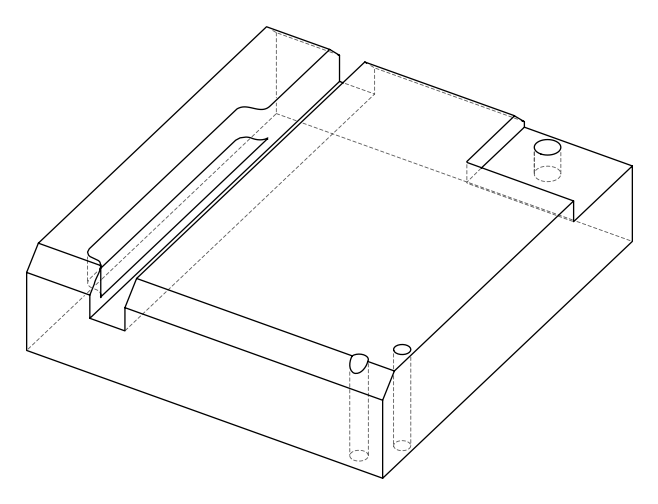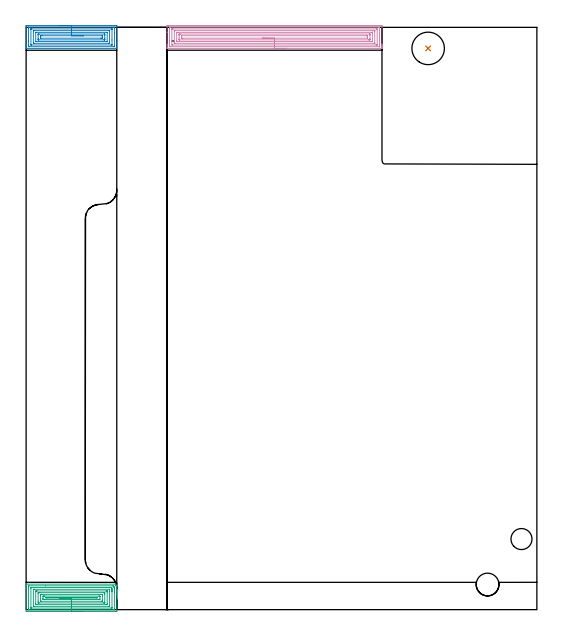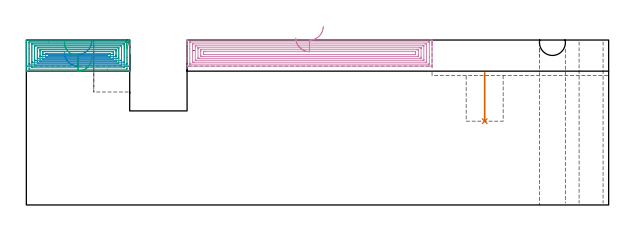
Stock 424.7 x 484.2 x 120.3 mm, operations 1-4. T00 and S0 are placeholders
(PLAN: 16 operations, 11 tool changes, 223.6 min)
(1 INDEXABLE_INSERT_DRILL_BLIND_HOLE_FROM_SOLID | STEP1POCKET | UGT0302_006 | 0.15 min | 33855 mm3)
(2 AREA_MILL | FG_CHAMFER_SURFACE | UGT0205_001 | 4.56 min | 15010 mm3)
(3 AREA_MILL_1 | FG_CHAMFER_SURFACE_1 | UGT0205_001 | 5.62 min | 21520 mm3)
(4 AREA_MILL_2 | FG_CHAMFER_SURFACE_2 | UGT0205_001 | 10.34 min | 35064 mm3)
(5 AREA_MILL_3 | FG_CHAMFER_SURFACE_3 | UGT0205_001 | 21.93 min | 81311 mm3)
(6 MILL_CORNER_NOTCH_RECTANGULAR | CORNER_NOTCH_RECTANGULAR | NXT0201_008 | Follow Part, ap 1.5, ae 75% | 139.09 min | 363666 mm3)
(7 MILL_OPEN_POCKET | POCKET_OPEN | UGT0201_094 | Follow Part, ap 5, ae 75% | 34.91 min | 1065367 mm3)
(8 MILL_RECTANGULAR_SLOT | SLOT_RECTANGULAR | UGT0201_019 | Follow Part, ap 10, ae 75% | 4.59 min | 279343 mm3)
(9 SPOT_DRILL | STEP1HOLE | NXT0321_9005460120000 | 0.05 min | 88 mm3)
(10 SPOT_DRILL_1 | STEP1HOLE_1 | NXT0321_9005460120000 | 0.05 min | 185 mm3)
(11 DRILL_BLIND_HOLE_INTO_CENTER | STEP1HOLE | NXT0301_092 | 0.08 min | 1567 mm3)
(12 GUN_DRILL_THROUGH_HOLE | STEP1HOLE | UGT0307_009 | 0.61 min | 11675 mm3)
(13 DRILL_TO_ENLARGE_THROUGH_HOLE | STEP1HOLE | UGT0301_257 | 0.52 min | 19521 mm3)
(14 DRILL_BLIND_HOLE_INTO_CENTER_1 | STEP1HOLE_1 | UGT0301_191 | 0.05 min | 301 mm3)
(15 GUN_DRILL_THROUGH_HOLE_1 | STEP1HOLE_1 | UGT0307_003 | 0.58 min | 4196 mm3)
(16 SPADE_DRILL_TO_ENLARGE_THROUGH_HOLE | STEP1HOLE_1 | UGT0306_008 | 0.51 min | 24192 mm3)
(TOOL UGT0302_006 | Indexable Insert Drill 27mm | D27 PA180 FL50 Z2)
(TOOL UGT0205_001 | Chamfer Mill 20 x 3 x 45 deg. | D20 FL50 Z2)
(TOOL NXT0201_008 | ENDMILL 6mm [2P460-0600-NA 1630] | D6 FL26 Z6)
(TOOL UGT0201_094 | End mill 20 mm | D20 FL38 Z4)
(TOOL UGT0201_019 | End mill 40 mm | D40 FL63 Z6)
(TOOL NXT0321_9005460120000 | NC Spot Drill, 142deg, 12mm, Carbide, Uncoated | D12 PA142 FL30 Z2)
(TOOL NXT0301_092 | Carbide Drill 12.1mm [860.1-1210-061A1-MM 2214] | D12.1 PA140 FL77 Z2)
(TOOL UGT0307_009 | Gun Drill 12 mm | D12 PA130 FL24 Z1)
(TOOL UGT0301_257 | Twist Drill 18.9 mm | D18.9 PA118 FL135 Z2)
(TOOL UGT0301_191 | Twist Drill 7.1 mm | D7.1 PA118 FL66 Z2)
(TOOL UGT0307_003 | Gun Drill 7 mm | D7 PA130 FL24 Z1)
(TOOL UGT0306_008 | Spade Drill 17.5mm | D17.5 PA132 FL10 Z2)
(OP 1 INDEXABLE_INSERT_DRILL_BLIND_HOLE_FROM_SOLID)
G17 G21 G94 G90
T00 M6
G54
G17 G0 G90 X334.3 Y466.7 S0 M3
G43 Z130.3 H0
G94 G81 G98 Z61.1 F250. R96.4
G80
M5
M2
(OP 2 AREA_MILL)
G17 G21 G94 G90
T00 M6
G54
G17 G0 G90 X27.7 Y485.7 S1061 M3
G43 Z130.3 H0
Z111.3
G94 G1 X27.738 Z110.428 F250.
X27.852 Z109.564
X28.041 Z108.712
X28.303 Z107.88
X28.637 Z107.074
X29.04 Z106.3
X29.509 Z105.564
X30.04 Z104.872
X30.629 Z104.229
X31.272 Z103.64
X31.964 Z103.108
X32.7 Z102.64
X33.474 Z102.237
X34.28 Z101.903
X35.112 Z101.641
X35.964 Z101.452
X36.828 Z101.338
X37.7 Z101.3
X74.78
X75.087 Y485.697 Z101.302
X75.39 Y485.692 Z101.306
X75.4 Y485.385 Z101.613
Y470.58 Z116.415
Y468.179 Z118.816
Y467.488 Z119.511
Y467.156 Z119.844
Y466.755 Z120.236
Y466.712 Z120.279
X75.393 Y466.702 Z120.288
X75.227 Y466.7 Z120.3
X0.173
X0.01 Y466.703 Z120.288
X0.007 Y466.753 Z120.239
X0. Y467.156 Z119.843
Y467.488 Z119.512
Y468.179 Z118.816
Y469.416 Z117.581
Y469.962 Z117.033
Y470.58 Z116.415
Y484.839 Z102.158
X0.002 Y485.112 Z101.885
X0.007 Y485.692 Z101.306
X0.037 Y485.694 Z101.304
X0.62 Y485.7 Z101.3
X37.7
Y484.286 Z102.714
X72.993 Y484.285 Z102.715
X73.058 Y484.284 Z102.716
X73.188 Y484.28 Z102.72
X73.39 Y484.272 Z102.728
X73.392 Y484.221 Z102.779
X73.399 Y483.816 Z103.184
X73.4 Y479.46 Z107.54
Y468.665 Z118.335
X73.396 Y468.179 Z118.821
X73.393 Y468.13 Z118.87
X73.392 Y468.123 Z118.877
X73.34 Y468.119 Z118.881
X73.253 Y468.116 Z118.884
X73.123 Y468.115 Z118.885
X73.058 Y468.114 Z118.886
X2.407 Y468.115 Z118.885
X2.342 Y468.116 Z118.884
X2.212 Y468.12 Z118.88
X2.01 Y468.128 Z118.872
X2.008 Y468.179 Z118.821
X2.001 Y468.584 Z118.416
X2. Y472.94 Z114.06
Y483.735 Z103.265
X2.004 Y484.221 Z102.779
X2.007 Y484.27 Z102.73
X2.008 Y484.277 Z102.723
X2.06 Y484.281 Z102.719
X2.147 Y484.284 Z102.716
X2.277 Y484.285 Z102.715
X2.342 Y484.286 Z102.714
X37.7
Y482.872 Z104.128
X71.206 Y482.871 Z104.129
X71.315 Y482.87 Z104.13
X71.368 Y482.868 Z104.132
X71.387 Y482.866 Z104.134
X71.39 Y482.825 Z104.175
X71.399 Y482.631 Z104.369
X71.4 Y473.701 Z113.299
X71.399 Y469.769 Z117.231
X71.39 Y469.575 Z117.425
X71.387 Y469.534 Z117.466
X71.368 Y469.532 Z117.468
X71.315 Y469.53 Z117.47
X71.206 Y469.529 Z117.471
X70.747 Y469.528 Z117.472
X4.628 Y469.529 Z117.471
X4.194 Y469.533 Z117.467
X4.051 Y469.535 Z117.465
X4.01 Y469.542 Z117.458
X4.005 Y469.639 Z117.361
X4.002 Y469.768 Z117.232
X4. Y469.962 Z117.038
Y470.155 Z116.845
X4.001 Y482.631 Z104.369
X4.01 Y482.825 Z104.175
X4.014 Y482.866 Z104.134
X4.032 Y482.868 Z104.132
X4.086 Y482.87 Z104.13
X4.194 Y482.871 Z104.129
X4.653 Y482.872 Z104.128
X37.7
Y481.457 Z105.543
X68.616
X69.341 Y481.452 Z105.548
X69.378 Y481.451 Z105.549
X69.39 Y481.418 Z105.582
X69.394 Y481.312 Z105.688
X69.397 Y481.1 Z105.9
X69.4 Y480.675 Z106.325
X69.399 Y471.308 Z115.692
X69.397 Y471.09 Z115.91
X69.393 Y470.981 Z116.019
X69.39 Y470.957 Z116.043
X69.378 Y470.949 Z116.051
X69.324 Y470.947 Z116.053
X68.526 Y470.943 Z116.057
X68.435
X6.784
X6.059 Y470.948 Z116.052
X6.022 Y470.949 Z116.051
X6.01 Y470.982 Z116.018
X6.006 Y471.088 Z115.912
X6.003 Y471.3 Z115.7
X6. Y471.725 Z115.275
X6.001 Y481.092 Z105.908
X6.003 Y481.31 Z105.69
X6.007 Y481.419 Z105.581
X6.01 Y481.443 Z105.557
X6.022 Y481.451 Z105.549
X6.076 Y481.453 Z105.547
X6.874 Y481.457 Z105.543
X6.965
X37.7
Y480.043 Z106.957
X66.739
X67.357 Y480.04 Z106.96
X67.382 Y480.037 Z106.963
X67.39 Y480.033 Z106.967
X67.396 Y480. Z107.
X67.399 Y479.765 Z107.235
Y472.47 Z114.53
X67.397 Y472.388 Z114.612
X67.394 Y472.368 Z114.632
X67.391 Y472.364 Z114.636
X67.375 Y472.362 Z114.638
X67.297 Y472.359 Z114.641
X67.017 Y472.357 Z114.643
X66.739
X8.661
X8.043 Y472.36 Z114.64
X8.018 Y472.363 Z114.637
X8.01 Y472.367 Z114.633
X8.004 Y472.4 Z114.6
X8.001 Y472.635 Z114.365
Y479.93 Z107.07
X8.003 Y480.012 Z106.988
X8.006 Y480.032 Z106.968
X8.009 Y480.036 Z106.964
X8.025 Y480.038 Z106.962
X8.103 Y480.041 Z106.959
X8.383 Y480.043 Z106.957
X8.661
X37.7
Y478.629 Z108.371
X64.952 Y478.628 Z108.372
X65.199 Y478.627 Z108.373
X65.327 Y478.624 Z108.376
X65.384 Y478.622 Z108.378
X65.39 Y478.591 Z108.409
X65.397 Y478.429 Z108.571
X65.399 Y477.982 Z109.018
X65.4 Y477.535 Z109.465
Y474.862 Z112.138
X65.399 Y474.418 Z112.582
X65.398 Y473.973 Z113.027
X65.391 Y473.822 Z113.178
X65.388 Y473.778 Z113.222
X65.356 Y473.776 Z113.224
X65.276 Y473.774 Z113.226
X64.952 Y473.772 Z113.228
X64.706 Y473.771 Z113.229
X10.448 Y473.772 Z113.228
X10.201 Y473.773 Z113.227
X10.073 Y473.776 Z113.224
X10.016 Y473.778 Z113.222
X10.01 Y473.809 Z113.191
X10.003 Y473.971 Z113.029
X10.001 Y474.418 Z112.582
X10. Y474.865 Z112.135
X10.001 Y477.982 Z109.018
X10.002 Y478.427 Z108.573
X10.009 Y478.578 Z108.422
X10.012 Y478.622 Z108.378
X10.044 Y478.624 Z108.376
X10.124 Y478.626 Z108.374
X10.448 Y478.628 Z108.372
X10.694 Y478.629 Z108.371
X37.7
Y477.215 Z109.785
X63.165 Y477.214 Z109.786
X63.288 Y477.213 Z109.787
X63.37 Y477.209 Z109.791
X63.391 Y477.207 Z109.793
X63.394 Y477.197 Z109.803
X63.397 Y477.169 Z109.831
X63.399 Y477.091 Z109.909
Y475.966 Z111.034
X63.392 Y475.309 Z111.691
X63.39 Y475.198 Z111.802
X63.282 Y475.191 Z111.809
X63.165 Y475.189 Z111.811
X62.395 Y475.185 Z111.815
X62.271
X12.235 Y475.186 Z111.814
X12.112 Y475.187 Z111.813
X12.03 Y475.191 Z111.809
X12.009 Y475.193 Z111.807
X12.006 Y475.203 Z111.797
X12.003 Y475.231 Z111.769
X12.001 Y475.309 Z111.691
Y476.434 Z110.566
X12.008 Y477.091 Z109.909
X12.01 Y477.202 Z109.798
X12.118 Y477.209 Z109.791
X12.235 Y477.211 Z109.789
X13.005 Y477.215 Z109.785
X13.129
X37.7
X38.572 Z109.823
X39.437 Z109.937
X40.288 Z110.126
X41.12 Z110.388
X41.926 Z110.722
X42.7 Z111.125
X43.436 Z111.594
X44.128 Z112.125
X44.771 Z112.714
X45.36 Z113.357
X45.892 Z114.05
X46.36 Z114.785
X46.763 Z115.559
X47.097 Z116.365
X47.359 Z117.197
X47.548 Z118.049
X47.662 Z118.914
X47.7 Z119.785
G0 Z130.3
M5
M2
(OP 3 AREA_MILL_1)
G17 G21 G94 G90
T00 M6
G54
G17 G0 G90 X47.7 Y-1.5 S1061 M3
G43 Z130.3 H0
Z107.6
G94 G1 X47.662 Z106.728 F250.
X47.548 Z105.864
X47.359 Z105.012
X47.097 Z104.18
X46.763 Z103.374
X46.36 Z102.6
X45.892 Z101.864
X45.36 Z101.172
X44.771 Z100.529
X44.128 Z99.94
X43.436 Z99.409
X42.7 Z98.94
X41.926 Z98.537
X41.12 Z98.203
X40.288 Z97.941
X39.437 Z97.752
X38.572 Z97.638
X37.7 Z97.6
X0.62
X0.348 Y-1.497 Z97.602
X0.01 Y-1.492 Z97.606
X0. Y-1.149 Z97.948
Y17.274 Z116.369
Y19.682 Z118.777
Y20.375 Z119.475
Y20.716 Z119.815
X0.007 Y21.134 Z120.225
X0.01 Y21.197 Z120.288
X0.173 Y21.2 Z120.3
X74.333
X74.373 Y21.195 Z120.291
X74.394 Y21.161 Z120.258
X74.444 Y21.046 Z120.144
X74.558 Y20.765 Z119.862
X74.632 Y20.576 Z119.671
X74.705 Y20.385 Z119.484
X74.75 Y20.25 Z119.349
X74.916 Y19.682 Z118.779
X75.01 Y19.361 Z118.46
X75.204 Y18.471 Z117.571
X75.328 Y17.582 Z116.68
X75.383 Y16.693 Z115.792
X75.398 Y15.8 Z114.899
Y15.213 Z114.308
X75.399 Y13.975 Z113.072
Y13.425 Z112.52
Y12.806 Z111.902
Y-1.495 Z97.603
X75.397 Y-1.496 Z97.602
X74.78 Y-1.5 Z97.6
X37.7
Y-0.086 Z99.014
X2.407 Y-0.085 Z99.015
X2.303 Y-0.084 Z99.017
X2.096 Y-0.079 Z99.021
X2.009 Y-0.07 Z99.03
X2.006 Y-0.04 Z99.06
X2.004 Y0.018 Z99.118
X2. Y0.425 Z99.525
X2.001 Y19.194 Z118.294
X2.008 Y19.682 Z118.782
X2.01 Y19.777 Z118.877
X2.199 Y19.782 Z118.882
X2.304 Y19.785 Z118.885
X16.096 Y19.786 Z118.886
X72.203 Y19.785 Z118.885
X72.411 Y19.783 Z118.883
X72.819 Y19.779 Z118.879
X72.863 Y19.682 Z118.782
X72.993 Y19.269 Z118.369
X73.108 Y18.788 Z117.888
X73.142 Y18.639 Z117.739
X73.22 Y18.222 Z117.322
X73.268 Y17.894 Z116.994
X73.312 Y17.576 Z116.676
X73.355 Y17. Z116.1
X73.379 Y16.615 Z115.715
X73.39 Y16.107 Z115.207
X73.396 Y15.703 Z114.803
X73.398 Y15.213 Z114.313
X73.399 Y14.807 Z113.907
Y0.506 Z99.606
X73.392 Y0.018 Z99.118
X73.39 Y-0.077 Z99.023
X73.201 Y-0.082 Z99.018
X73.096 Y-0.085 Z99.015
X59.265 Y-0.086 Z99.014
X37.7
Y1.329 Z100.429
X4.671
X4.194 Y1.331 Z100.431
X4.036 Y1.334 Z100.434
X4.016 Y1.335 Z100.435
X4.01 Y1.379 Z100.479
X4.005 Y1.482 Z100.582
X4.001 Y1.612 Z100.712
X4. Y1.806 Z100.906
Y2. Z101.1
X4.001 Y17.894 Z116.994
X4.002 Y18.086 Z117.186
X4.01 Y18.282 Z117.382
X4.024 Y18.365 Z117.465
X4.075 Y18.367 Z117.467
X4.194 Y18.369 Z117.469
X4.611 Y18.371 Z117.471
X70.967
X71.087 Y18.369 Z117.469
X71.145 Y18.367 Z117.467
X71.168 Y18.365 Z117.465
X71.206 Y18.232 Z117.332
X71.263 Y17.894 Z116.994
X71.274 Y17.827 Z116.927
X71.322 Y17.384 Z116.484
X71.355 Y17. Z116.1
X71.367 Y16.84 Z115.94
X71.389 Y16.107 Z115.207
X71.394 Y15.919 Z115.019
X71.398 Y15.213 Z114.313
Y15.02 Z114.12
X71.399 Y1.806 Z100.906
X71.397 Y1.614 Z100.714
X71.39 Y1.419 Z100.519
X71.376 Y1.335 Z100.435
X71.325 Y1.333 Z100.433
X71.206 Y1.331 Z100.431
X70.789 Y1.329 Z100.429
X37.7
Y2.743 Z101.843
X6.831
X6.024 Y2.75 Z101.85
X6.01 Y2.752 Z101.852
X6.005 Y2.773 Z101.873
X6.001 Y2.827 Z101.927
Y16.872 Z115.972
X6.005 Y16.926 Z116.026
X6.01 Y16.948 Z116.048
X6.03 Y16.952 Z116.052
X6.875 Y16.957 Z116.057
X6.918
X69.276
X69.326 Y16.954 Z116.054
X69.345 Y16.951 Z116.051
X69.352 Y16.939 Z116.039
X69.392 Y16.134 Z115.234
Y16.107 Z115.207
X69.398 Y15.233 Z114.333
Y15.213 Z114.313
Y2.828 Z101.928
X69.395 Y2.774 Z101.874
X69.39 Y2.752 Z101.852
X69.37 Y2.749 Z101.849
X68.526 Y2.743 Z101.843
X68.483
X37.7
Y4.157 Z103.257
X8.991
X8.662 Y4.158 Z103.258
X8.094 Y4.162 Z103.262
X8.031 Y4.164 Z103.264
X8.01 Y4.18 Z103.28
X8.004 Y4.252 Z103.352
X8.002 Y4.487 Z103.587
X8. Y5.149 Z104.249
X8.001 Y14.98 Z114.08
X8.005 Y15.213 Z114.313
X8.011 Y15.536 Z114.636
X8.334 Y15.54 Z114.64
X8.662 Y15.542 Z114.642
X9.225 Y15.543 Z114.643
X66.409
X66.739 Y15.542 Z114.642
X67.307 Y15.538 Z114.638
X67.367 Y15.536 Z114.636
X67.387 Y15.52 Z114.62
X67.393 Y15.452 Z114.552
X67.396 Y15.213 Z114.313
X67.398 Y14.553 Z113.653
Y4.721 Z103.821
X67.395 Y4.487 Z103.587
X67.389 Y4.164 Z103.264
X67.066 Y4.16 Z103.26
X66.739 Y4.158 Z103.258
X66.175 Y4.157 Z103.257
X37.7
Y5.571 Z104.671
X11.152
X10.448 Y5.572 Z104.672
X10.256 Y5.574 Z104.674
X10.079 Y5.578 Z104.678
X10.01 Y5.589 Z104.689
X10.007 Y5.629 Z104.729
X10.002 Y5.828 Z104.928
X10. Y7.169 Z106.269
X10.001 Y13.425 Z112.525
X10.003 Y13.871 Z112.971
X10.01 Y14.023 Z113.123
X10.018 Y14.122 Z113.222
X10.097 Y14.124 Z113.224
X10.448 Y14.128 Z113.228
X10.639 Y14.129 Z113.229
X11.342
X64.248
X64.952 Y14.128 Z113.228
X65.145 Y14.126 Z113.226
X65.321 Y14.122 Z113.222
X65.389 Y14.111 Z113.211
X65.391 Y14.071 Z113.171
X65.397 Y13.874 Z112.974
X65.398 Y13.425 Z112.525
X65.399 Y12.978 Z112.078
Y6.275 Z105.375
X65.397 Y5.83 Z104.93
X65.389 Y5.678 Z104.778
X65.382 Y5.578 Z104.678
X65.303 Y5.576 Z104.676
X64.952 Y5.572 Z104.672
X64.761 Y5.571 Z104.671
X64.058
X37.7
Y6.985 Z106.085
X12.418 Y6.986 Z106.086
X12.235 Y6.987 Z106.087
X12.053 Y6.991 Z106.091
X12.01 Y6.992 Z106.092
X12.006 Y7.028 Z106.128
X12.003 Y7.09 Z106.19
X12.001 Y7.169 Z106.269
X12. Y7.404 Z106.504
Y11.638 Z110.738
Y11.873 Z110.973
X12.004 Y12.531 Z111.631
X12.007 Y12.649 Z111.749
X12.01 Y12.702 Z111.802
X12.059 Y12.708 Z111.808
X12.235 Y12.71 Z111.81
X12.946 Y12.714 Z111.814
X13.129 Y12.715 Z111.815
X62.454 Y12.714 Z111.814
X63.165 Y12.711 Z111.811
X63.347 Y12.708 Z111.808
X63.389 Y12.707 Z111.807
X63.392 Y12.672 Z111.772
X63.396 Y12.609 Z111.709
X63.398 Y12.531 Z111.631
X63.399 Y12.297 Z111.397
Y8.062 Z107.162
Y7.828 Z106.928
X63.395 Y7.169 Z106.269
X63.393 Y7.052 Z106.152
X63.39 Y6.998 Z106.098
X63.342 Y6.992 Z106.092
X63.165 Y6.99 Z106.09
X62.454 Y6.986 Z106.086
X37.7 Y6.985 Z106.085
Y8.4 Z107.5
X14.916
X14.577 Y8.401 Z107.501
X14.022 Y8.407 Z107.507
X14.001 Y8.956 Z108.056
X14. Y8.978 Z108.078
Y10.766 Z109.866
X14.022 Y11.293 Z110.393
X14.362 Y11.298 Z110.398
X14.916 Y11.3 Z110.4
X15.253
X60.484
X60.823 Y11.299 Z110.399
X61.378 Y11.293 Z110.393
X61.398 Y10.744 Z109.844
X61.399 Y10.723 Z109.823
Y8.935 Z108.035
X61.378 Y8.407 Z107.507
X61.038 Y8.402 Z107.502
X60.484 Y8.4 Z107.5
X60.147
X37.7
Y9.814 Z108.914
X16.703
X16.131 Y9.85 Z108.95
X16.667 Y9.886 Z108.986
X58.697
X59.269 Y9.85 Z108.95
X58.733 Y9.814 Z108.914
X37.7
X36.828 Z108.952
X35.964 Z109.066
X35.112 Z109.254
X34.28 Z109.517
X33.474 Z109.851
X32.7 Z110.253
X31.964 Z110.722
X31.272 Z111.253
X30.629 Z111.843
X30.04 Z112.486
X29.509 Z113.178
X29.04 Z113.914
X28.637 Z114.688
X28.303 Z115.494
X28.041 Z116.326
X27.852 Z117.177
X27.738 Z118.042
X27.7 Z118.914
G0 Z130.3
M5
M2
(OP 4 AREA_MILL_2)
G17 G21 G94 G90
T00 M6
G54
G17 G0 G90 X216.55 Y466.7 S1061 M3
G43 Z130.3 H0
G94 G1 X216.512 Z129.428 F250.
X216.398 Z128.563
X216.209 Z127.712
X215.947 Z126.88
X215.613 Z126.074
X215.21 Z125.3
X214.742 Z124.564
X214.21 Z123.872
X213.621 Z123.229
X212.978 Z122.639
X212.286 Z122.108
X211.55 Z121.64
X210.776 Z121.237
X209.97 Z120.903
X209.138 Z120.641
X208.287 Z120.452
X207.422 Z120.338
X206.55 Z120.3
X117.353
X117.21 Y466.702 Z120.288
X117.208 Y466.746 Z120.245
X117.2 Y467.103 Z119.896
Y467.569 Z119.43
Y468.179 Z118.816
Y469.376 Z117.621
Y469.962 Z117.032
Y480.064 Z106.933
Y484.819 Z102.178
X117.202 Y485.112 Z101.885
X117.207 Y485.692 Z101.306
X117.217 Y485.693 Z101.304
X117.799 Y485.7 Z101.3
X295.301
X295.608 Y485.696 Z101.302
X295.89 Y485.692 Z101.306
X295.9 Y485.405 Z101.592
Y470.56 Z116.435
Y469.962 Z117.032
Y469.376 Z117.621
Y469.07 Z117.926
Y468.484 Z118.512
Y468.179 Z118.816
Y467.569 Z119.431
Y467.288 Z119.711
Y467.102 Z119.897
X295.892 Y466.746 Z120.245
X295.89 Y466.702 Z120.288
X295.747 Y466.7 Z120.3
X206.55
Y468.114 Z118.886
X119.583 Y468.115 Z118.885
X119.518 Y468.116 Z118.884
X119.388 Y468.121 Z118.879
X119.21 Y468.131 Z118.869
X119.208 Y468.179 Z118.821
X119.202 Y468.56 Z118.44
X119.2 Y472.922 Z114.078
Y483.712 Z103.288
X119.204 Y484.221 Z102.779
X119.207 Y484.268 Z102.732
X119.208 Y484.275 Z102.725
X119.237 Y484.279 Z102.721
X119.323 Y484.282 Z102.718
X119.453 Y484.285 Z102.715
X119.518 Y484.286 Z102.714
X293.517 Y484.285 Z102.715
X293.582 Y484.284 Z102.716
X293.712 Y484.279 Z102.721
X293.89 Y484.269 Z102.731
X293.892 Y484.221 Z102.779
X293.898 Y483.84 Z103.16
X293.9 Y479.096 Z107.904
Y468.688 Z118.312
X293.896 Y468.179 Z118.821
X293.893 Y468.132 Z118.868
X293.892 Y468.125 Z118.875
X293.863 Y468.121 Z118.879
X293.777 Y468.117 Z118.883
X293.647 Y468.115 Z118.885
X293.582 Y468.114 Z118.886
X206.55
Y469.528 Z117.472
X121.8 Y469.529 Z117.471
X121.367 Y469.533 Z117.467
X121.232 Y469.535 Z117.465
X121.21 Y469.795 Z117.205
X121.203 Y469.962 Z117.038
X121.2 Y470.128 Z116.872
X121.201 Y482.604 Z104.396
X121.207 Y482.771 Z104.229
X121.214 Y482.865 Z104.135
X121.259 Y482.868 Z104.132
X121.367 Y482.87 Z104.13
X121.825 Y482.871 Z104.129
X122.259 Y482.872 Z104.128
X291.301 Y482.871 Z104.129
X291.733 Y482.867 Z104.133
X291.868 Y482.865 Z104.135
X291.89 Y482.605 Z104.395
X291.897 Y482.438 Z104.562
X291.9 Y482.272 Z104.728
X291.899 Y469.796 Z117.204
X291.893 Y469.629 Z117.371
X291.886 Y469.535 Z117.465
X291.841 Y469.532 Z117.468
X291.733 Y469.53 Z117.47
X291.275 Y469.529 Z117.472
X290.841 Y469.528
X206.55
Y470.943 Z116.057
X123.952
X123.234 Y470.948 Z116.052
X123.217 Y470.949 Z116.051
X123.21 Y470.958 Z116.042
X123.206 Y471.006 Z115.994
X123.202 Y471.104 Z115.896
X123.201 Y471.301 Z115.699
X123.2 Y471.695 Z115.305
X123.201 Y481.287 Z105.713
X123.203 Y481.393 Z105.607
X123.207 Y481.444 Z105.556
X123.21 Y481.451 Z105.549
X123.216 Y481.454 Z105.546
X123.242 Y481.456 Z105.544
X124.043 Y481.457 Z105.543
X289.148
X289.866 Y481.452 Z105.548
X289.883 Y481.451 Z105.549
X289.89 Y481.442 Z105.558
X289.894 Y481.394 Z105.606
X289.898 Y481.296 Z105.704
X289.9 Y481.099 Z105.901
Y480.705 Z106.295
X289.899 Y471.113 Z115.887
X289.897 Y471.007 Z115.993
X289.893 Y470.956 Z116.044
X289.89 Y470.949 Z116.051
X289.884 Y470.946 Z116.054
X289.858 Y470.944 Z116.056
X289.057 Y470.943 Z116.057
X206.55
Y472.357 Z114.643
X125.827
X125.211 Y472.359 Z114.641
X125.209 Y472.361 Z114.639
X125.203 Y472.367 Z114.633
X125.201 Y472.635 Z114.365
X125.2 Y473.261 Z113.739
X125.201 Y479.765 Z107.235
X125.202 Y479.921 Z107.079
X125.206 Y479.999 Z107.001
X125.209 Y480.032 Z106.968
X125.27 Y480.036 Z106.964
X125.55 Y480.041 Z106.959
X125.827 Y480.043 Z106.957
X126.44
X287.274
X287.889 Y480.041 Z106.959
X287.891 Y480.039 Z106.961
X287.898 Y480.033 Z106.967
X287.899 Y479.765 Z107.235
X287.9 Y479.139 Z107.861
X287.899 Y472.635 Z114.365
X287.898 Y472.479 Z114.521
X287.894 Y472.401 Z114.599
X287.891 Y472.368 Z114.632
X287.83 Y472.364 Z114.636
X287.55 Y472.359 Z114.641
X287.274 Y472.357 Z114.643
X286.66
X206.55
Y473.771 Z113.229
X127.61 Y473.772 Z113.228
X127.363 Y473.774 Z113.226
X127.254 Y473.778 Z113.222
X127.21 Y473.781 Z113.219
X127.208 Y473.806 Z113.194
X127.202 Y473.935 Z113.065
X127.2 Y475.309 Z111.691
Y477.501 Z109.499
X127.201 Y477.982 Z109.018
X127.202 Y478.39 Z108.61
X127.209 Y478.529 Z108.471
X127.216 Y478.622 Z108.378
X127.287 Y478.624 Z108.376
X127.61 Y478.627 Z108.373
X127.856 Y478.629 Z108.371
X128.502
X285.49 Y478.628 Z108.372
X285.737 Y478.626 Z108.374
X285.846 Y478.622 Z108.378
X285.89 Y478.619 Z108.381
X285.892 Y478.594 Z108.406
X285.898 Y478.465 Z108.535
X285.9 Y477.982 Z109.018
Y477.572 Z109.428
Y474.899 Z112.101
X285.899 Y474.418 Z112.582
X285.898 Y474.01 Z112.99
X285.891 Y473.871 Z113.129
X285.884 Y473.778 Z113.222
X285.813 Y473.776 Z113.224
X285.49 Y473.773 Z113.227
X285.244 Y473.771 Z113.229
X284.598
X206.55
Y475.185 Z111.815
X130.286
X129.517 Y475.186 Z111.814
X129.394 Y475.188 Z111.812
X129.272 Y475.192 Z111.808
X129.21 Y475.198 Z111.802
X129.206 Y475.244 Z111.756
X129.203 Y475.309 Z111.691
X129.201 Y475.503 Z111.497
X129.2 Y476.2 Z110.8
Y476.394 Z110.606
X129.205 Y477.091 Z109.909
X129.208 Y477.188 Z109.812
X129.21 Y477.206 Z109.794
X129.231 Y477.209 Z109.791
X129.273 Y477.212 Z109.788
X129.394 Y477.214 Z109.786
X282.814 Y477.215 Z109.785
X283.583 Y477.214 Z109.786
X283.706 Y477.212 Z109.788
X283.828 Y477.208 Z109.792
X283.891 Y477.202 Z109.799
X283.894 Y477.156 Z109.844
X283.897 Y477.091 Z109.909
X283.9 Y476.897 Z110.103
Y476.2 Z110.8
Y476.006 Z110.994
X283.895 Y475.309 Z111.691
X283.892 Y475.212 Z111.788
X283.89 Y475.194 Z111.806
X283.869 Y475.191 Z111.809
X283.827 Y475.188 Z111.812
X283.706 Y475.186 Z111.814
X206.55 Y475.185 Z111.815
X205.678 Z111.853
X204.814 Z111.967
X203.962 Z112.155
X203.13 Z112.418
X202.324 Z112.752
X201.55 Z113.154
X200.814 Z113.623
X200.122 Z114.154
X199.479 Z114.744
X198.89 Z115.387
X198.359 Z116.079
X197.89 Z116.815
X197.487 Z117.589
X197.153 Z118.394
X196.891 Z119.227
X196.702 Z120.078
X196.588 Z120.943
X196.55 Z121.815
G0 Z130.3
M5
M2
